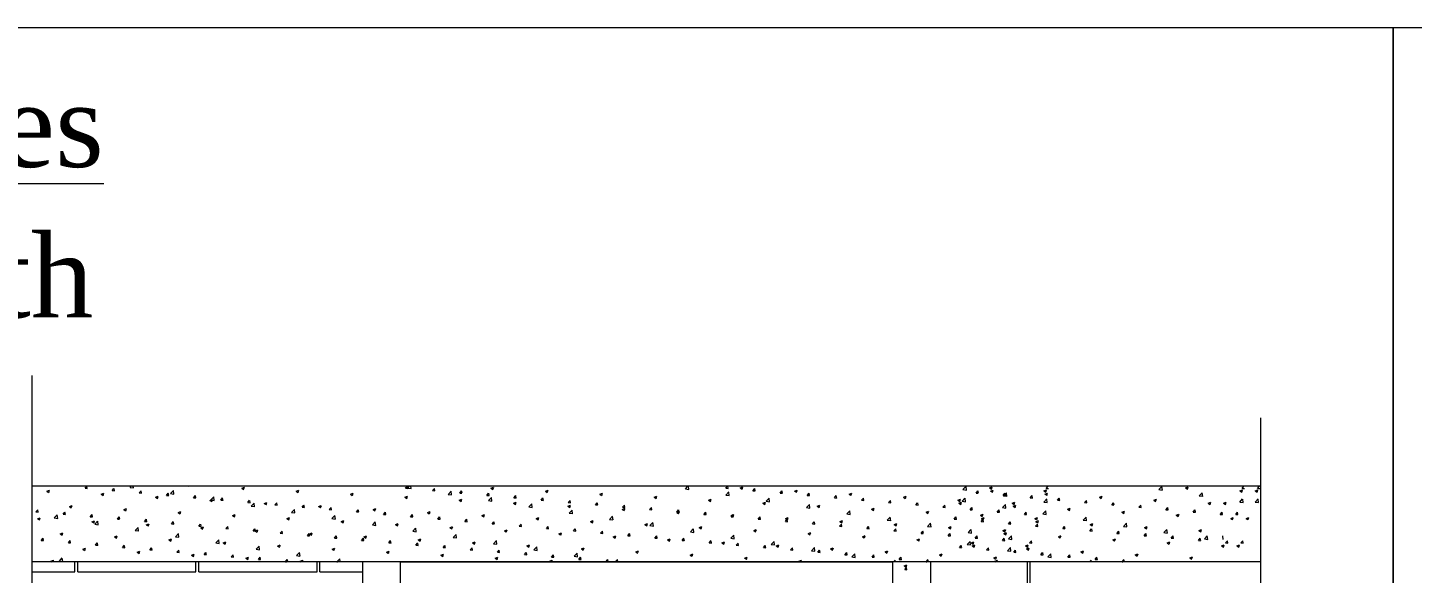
# Model space of a CAD drawing. Header units: metres. Extents: x -5144 to -5005, y 5368 to 5469.
# Drawn here: x -5128.64 to -5123.38, y 5381.83 to 5383.91 of the extents above; entities that cross this region are included whole.
import ezdxf

# ---------------------------------------------------------------- set-up
doc = ezdxf.new("R2010")
doc.units = ezdxf.units.M
doc.header["$MEASUREMENT"] = 0
doc.styles.add('stylus', font='times.ttf')

# ---------------------------------------------------------------- blocks, each defined once
blk = doc.blocks.new('A$C056461E0')
at = {"lineweight": 5}
for p, q in [((13.0496, 6.8369), (13.0496, 12.8522)), ((18.2384, 6.4447), (18.2384, 12.6738)), ((18.2384, 12.3848), (13.0496, 12.3848)), ((13.1113, 12.3635), (13.1225, 12.3678)), ((13.1113, 12.3635), (13.1192, 12.3581)), ((13.1194, 12.358), (13.1227, 12.3676)), ((13.2727, 12.3762), (13.2798, 12.3848)), ((13.2727, 12.3762), (13.2822, 12.3754)), ((13.2824, 12.3752), (13.2806, 12.3848)), ((13.3409, 12.3507), (13.3521, 12.355)), ((13.3409, 12.3507), (13.3488, 12.3453)), ((13.349, 12.3452), (13.3523, 12.3548)), ((13.3873, 12.3662), (13.395, 12.3754)), ((13.3873, 12.3662), (13.3968, 12.3654)), ((13.397, 12.3652), (13.3952, 12.3752)), ((13.4629, 12.3799), (13.4676, 12.3848)), ((13.4629, 12.3799), (13.4771, 12.3777)), ((13.4773, 12.3775), (13.4765, 12.3848)), ((13.5018, 12.3562), (13.5095, 12.3653)), ((13.5018, 12.3562), (13.5114, 12.3553)), ((13.5116, 12.3552), (13.5097, 12.3652)), ((13.5705, 12.3379), (13.5817, 12.3422)), ((13.5705, 12.3379), (13.5785, 12.3325)), ((13.5787, 12.3324), (13.5819, 12.342)), ((13.6164, 12.3461), (13.6241, 12.3553)), ((13.6164, 12.3461), (13.626, 12.3453)), ((13.6262, 12.3451), (13.6243, 12.3552)), ((13.6334, 12.3535), (13.6459, 12.3664)), ((13.6334, 12.3535), (13.6476, 12.3513)), ((13.6478, 12.3511), (13.6461, 12.3663)), ((13.7116, 12.3848), (13.7127, 12.3841)), ((13.7129, 12.3839), (13.7132, 12.3848)), ((13.731, 12.3361), (13.7387, 12.3453)), ((13.7408, 12.3351), (13.7389, 12.3451)), ((13.8039, 12.327), (13.8164, 12.34)), ((13.8184, 12.3246), (13.8166, 12.3398)), ((13.9344, 12.3766), (13.9455, 12.3809)), ((13.9344, 12.3766), (13.9423, 12.3713)), ((13.9425, 12.3711), (13.9457, 12.3808)), ((14.164, 12.3638), (14.1751, 12.3681)), ((14.164, 12.3638), (14.1719, 12.3585)), ((14.1721, 12.3583), (14.1753, 12.368)), ((14.3936, 12.3511), (14.4048, 12.3553)), ((14.3936, 12.3511), (14.4015, 12.3457)), ((14.4017, 12.3455), (14.405, 12.3552)), ((14.6232, 12.3383), (14.6344, 12.3426)), ((14.6232, 12.3383), (14.6311, 12.3329)), ((14.6256, 12.3761), (14.6329, 12.3848)), ((14.6256, 12.3761), (14.6352, 12.3753)), ((14.6313, 12.3327), (14.6346, 12.3424)), ((14.6354, 12.3751), (14.6336, 12.3848)), ((14.6353, 12.3769), (14.6429, 12.3848)), ((14.6353, 12.3769), (14.6495, 12.3747)), ((14.6497, 12.3745), (14.6485, 12.3848)), ((14.7402, 12.3661), (14.7479, 12.3752)), ((14.7402, 12.3661), (14.7498, 12.3652)), ((14.75, 12.3651), (14.7481, 12.3751)), ((14.7648, 12.3848), (14.7654, 12.3844)), ((14.7656, 12.3843), (14.7657, 12.3848)), ((14.8058, 12.3504), (14.8183, 12.3634)), ((14.8058, 12.3504), (14.82, 12.3482)), ((14.8202, 12.3481), (14.8185, 12.3632)), ((14.8548, 12.356), (14.8625, 12.3652)), ((14.8548, 12.356), (14.8644, 12.3552)), ((14.8646, 12.355), (14.8627, 12.365)), ((14.9694, 12.346), (14.9771, 12.3552)), ((14.9694, 12.346), (14.979, 12.3452)), ((14.9763, 12.324), (14.9888, 12.337)), ((14.9792, 12.345), (14.9773, 12.355)), ((14.987, 12.377), (14.9982, 12.3813)), ((14.987, 12.377), (14.995, 12.3716)), ((14.9908, 12.3216), (14.989, 12.3368)), ((14.9952, 12.3715), (14.9984, 12.3811)), ((15.084, 12.336), (15.0917, 12.3452)), ((15.0938, 12.335), (15.0919, 12.345)), ((15.2166, 12.3642), (15.2278, 12.3685)), ((15.2166, 12.3642), (15.2246, 12.3588)), ((15.2248, 12.3587), (15.228, 12.3683)), ((15.4462, 12.3514), (15.4574, 12.3557)), ((15.4462, 12.3514), (15.4542, 12.346)), ((15.4544, 12.3459), (15.4576, 12.3555)), ((15.6759, 12.3386), (15.687, 12.3429)), ((15.6759, 12.3386), (15.6838, 12.3332)), ((15.684, 12.3331), (15.6872, 12.3427)), ((15.8077, 12.3738), (15.8182, 12.3848)), ((15.8077, 12.3738), (15.8219, 12.3716)), ((15.818, 12.3848), (15.818, 12.3848)), ((15.8182, 12.3846), (15.8183, 12.3848)), ((15.8221, 12.3715), (15.8206, 12.3848)), ((15.9782, 12.3474), (15.9907, 12.3604)), ((15.9782, 12.3474), (15.9924, 12.3452)), ((15.9786, 12.376), (15.986, 12.3848)), ((15.9786, 12.376), (15.9882, 12.3751)), ((15.9884, 12.3749), (15.9866, 12.3848)), ((15.9926, 12.345), (15.9909, 12.3602)), ((16.0397, 12.3773), (16.0509, 12.3816)), ((16.0397, 12.3773), (16.0476, 12.372)), ((16.0478, 12.3718), (16.0511, 12.3815)), ((16.0932, 12.3659), (16.1009, 12.3751)), ((16.0932, 12.3659), (16.1028, 12.3651)), ((16.103, 12.3649), (16.1011, 12.3749)), ((16.2078, 12.3559), (16.2155, 12.3651)), ((16.2078, 12.3559), (16.2174, 12.3551)), ((16.2176, 12.3549), (16.2157, 12.3649)), ((16.2693, 12.3645), (16.2805, 12.3688)), ((16.2693, 12.3645), (16.2773, 12.3592)), ((16.2775, 12.359), (16.2807, 12.3687)), ((16.3224, 12.3459), (16.3301, 12.3551)), ((16.3224, 12.3459), (16.332, 12.345)), ((16.3322, 12.3449), (16.3303, 12.3549)), ((16.437, 12.3358), (16.4447, 12.345)), ((16.4467, 12.3348), (16.4449, 12.3449)), ((16.4989, 12.3518), (16.5101, 12.356)), ((16.4989, 12.3518), (16.5069, 12.3464)), ((16.5071, 12.3462), (16.5103, 12.3559)), ((16.7285, 12.339), (16.7397, 12.3432)), ((16.7285, 12.339), (16.7365, 12.3336)), ((16.7367, 12.3334), (16.7399, 12.3431)), ((16.9801, 12.3708), (16.9926, 12.3838)), ((16.9801, 12.3708), (16.9943, 12.3686)), ((16.9945, 12.3684), (16.9928, 12.3836)), ((17.0351, 12.3559), (17.0428, 12.3651)), ((17.0351, 12.3559), (17.0447, 12.3551)), ((17.0449, 12.3549), (17.043, 12.3649)), ((17.0924, 12.3777), (17.1036, 12.382)), ((17.0924, 12.3777), (17.1003, 12.3723)), ((17.0966, 12.3645), (17.1078, 12.3688)), ((17.0966, 12.3645), (17.1046, 12.3592)), ((17.1005, 12.3722), (17.1038, 12.3818)), ((17.1048, 12.359), (17.108, 12.3687)), ((17.1497, 12.3459), (17.1574, 12.3551)), ((17.1497, 12.3459), (17.1593, 12.345)), ((17.1506, 12.3444), (17.1631, 12.3573)), ((17.1506, 12.3444), (17.1648, 12.3422)), ((17.1595, 12.3449), (17.1576, 12.3549)), ((17.165, 12.342), (17.1633, 12.3572)), ((17.2643, 12.3358), (17.272, 12.345)), ((17.2741, 12.3348), (17.2722, 12.3449)), ((17.322, 12.3649), (17.3332, 12.3692)), ((17.322, 12.3649), (17.3299, 12.3595)), ((17.3263, 12.3518), (17.3374, 12.356)), ((17.3263, 12.3518), (17.3342, 12.3464)), ((17.3301, 12.3594), (17.3334, 12.369)), ((17.3316, 12.3758), (17.3391, 12.3848)), ((17.3316, 12.3758), (17.3411, 12.375)), ((17.3344, 12.3462), (17.3376, 12.3559)), ((17.5559, 12.339), (17.5671, 12.3432)), ((17.5559, 12.339), (17.5638, 12.3336)), ((17.564, 12.3334), (17.5673, 12.3431)), ((17.8075, 12.3708), (17.8199, 12.3838)), ((17.8075, 12.3708), (17.8217, 12.3686)), ((17.8219, 12.3684), (17.8201, 12.3836)), ((17.9197, 12.3777), (17.9309, 12.382)), ((17.9197, 12.3777), (17.9277, 12.3723)), ((17.9279, 12.3722), (17.9311, 12.3818)), ((17.978, 12.3444), (17.9904, 12.3573)), ((17.978, 12.3444), (17.9922, 12.3422)), ((17.9924, 12.342), (17.9906, 12.3572)), ((18.1493, 12.3649), (18.1605, 12.3692)), ((18.1493, 12.3649), (18.1573, 12.3595)), ((18.1575, 12.3594), (18.1607, 12.369)), ((18.1589, 12.3758), (18.1665, 12.3848)), ((18.1589, 12.3758), (18.1685, 12.375)), ((18.2143, 12.3649), (18.2255, 12.3692)), ((18.2143, 12.3649), (18.2223, 12.3595)), ((18.2225, 12.3594), (18.2257, 12.369)), ((18.2239, 12.3758), (18.2315, 12.3848)), ((18.2239, 12.3758), (18.2335, 12.375)), ((13.0656, 12.2761), (13.0733, 12.2853)), ((13.0754, 12.2751), (13.0735, 12.2851)), ((13.2067, 12.2992), (13.2178, 12.3035)), ((13.2067, 12.2992), (13.2146, 12.2938)), ((13.2148, 12.2936), (13.218, 12.3033)), ((13.4363, 12.2864), (13.4474, 12.2907)), ((13.4363, 12.2864), (13.4442, 12.281)), ((13.4444, 12.2809), (13.4477, 12.2905)), ((13.731, 12.3361), (13.7406, 12.3353)), ((13.8001, 12.3251), (13.8113, 12.3294)), ((13.8001, 12.3251), (13.8081, 12.3198)), ((13.8039, 12.327), (13.8182, 12.3248)), ((13.8083, 12.3196), (13.8115, 12.3292)), ((13.8456, 12.3261), (13.8533, 12.3353)), ((13.8456, 12.3261), (13.8552, 12.3253)), ((13.8554, 12.3251), (13.8535, 12.3351)), ((13.9602, 12.3161), (13.9679, 12.3252)), ((13.9602, 12.3161), (13.9698, 12.3152)), ((13.97, 12.3151), (13.9681, 12.3251)), ((13.9745, 12.3006), (13.9869, 12.3135)), ((13.9745, 12.3006), (13.9887, 12.2984)), ((13.9889, 12.2982), (13.9871, 12.3134)), ((14.0297, 12.3123), (14.0409, 12.3166)), ((14.0297, 12.3123), (14.0377, 12.307)), ((14.0379, 12.3068), (14.0411, 12.3164)), ((14.0748, 12.306), (14.0825, 12.3152)), ((14.0748, 12.306), (14.0844, 12.3052)), ((14.0846, 12.305), (14.0827, 12.315)), ((14.145, 12.2741), (14.1574, 12.2871)), ((14.1594, 12.2718), (14.1576, 12.2869)), ((14.1894, 12.296), (14.1971, 12.3052)), ((14.1894, 12.296), (14.199, 12.2952)), ((14.1992, 12.295), (14.1973, 12.305)), ((14.2593, 12.2995), (14.2705, 12.3038)), ((14.2593, 12.2995), (14.2673, 12.2942)), ((14.2675, 12.294), (14.2707, 12.3036)), ((14.304, 12.286), (14.3117, 12.2952)), ((14.304, 12.286), (14.3136, 12.2852)), ((14.3138, 12.285), (14.3119, 12.295)), ((14.4186, 12.276), (14.4263, 12.2851)), ((14.4284, 12.275), (14.4265, 12.285)), ((14.4889, 12.2867), (14.5001, 12.291)), ((14.4889, 12.2867), (14.4969, 12.2814)), ((14.4971, 12.2812), (14.5003, 12.2909)), ((14.7185, 12.2739), (14.7297, 12.2782)), ((14.7267, 12.2684), (14.7299, 12.2781)), ((14.8528, 12.3255), (14.864, 12.3298)), ((14.8528, 12.3255), (14.8607, 12.3201)), ((14.8609, 12.3199), (14.8642, 12.3296)), ((14.9763, 12.324), (14.9906, 12.3218)), ((15.0824, 12.3127), (15.0936, 12.317)), ((15.0824, 12.3127), (15.0903, 12.3073)), ((15.084, 12.336), (15.0936, 12.3351)), ((15.0905, 12.3071), (15.0938, 12.3168)), ((15.1469, 12.2975), (15.1593, 12.3105)), ((15.1469, 12.2975), (15.1611, 12.2953)), ((15.1613, 12.2952), (15.1595, 12.3103)), ((15.1986, 12.326), (15.2063, 12.3351)), ((15.1986, 12.326), (15.2082, 12.3251)), ((15.2084, 12.325), (15.2065, 12.335)), ((15.312, 12.2999), (15.3232, 12.3042)), ((15.312, 12.2999), (15.3199, 12.2945)), ((15.3132, 12.3159), (15.3209, 12.3251)), ((15.3132, 12.3159), (15.3228, 12.3151)), ((15.3174, 12.2711), (15.3298, 12.2841)), ((15.3202, 12.2943), (15.3234, 12.304)), ((15.323, 12.3149), (15.3211, 12.3249)), ((15.3318, 12.2687), (15.33, 12.2839)), ((15.4278, 12.3059), (15.4355, 12.3151)), ((15.4278, 12.3059), (15.4374, 12.3051)), ((15.4376, 12.3049), (15.4357, 12.3149)), ((15.5416, 12.2871), (15.5528, 12.2914)), ((15.5416, 12.2871), (15.5496, 12.2817)), ((15.5424, 12.2959), (15.5501, 12.3051)), ((15.5424, 12.2959), (15.5519, 12.295)), ((15.5498, 12.2815), (15.553, 12.2912)), ((15.5522, 12.2949), (15.5503, 12.3049)), ((15.657, 12.2859), (15.6647, 12.295)), ((15.657, 12.2859), (15.6665, 12.285)), ((15.6667, 12.2848), (15.6649, 12.2949)), ((15.7712, 12.2743), (15.7824, 12.2786)), ((15.7716, 12.2758), (15.7793, 12.285)), ((15.7794, 12.2688), (15.7826, 12.2784)), ((15.7813, 12.2748), (15.7795, 12.2848)), ((15.9055, 12.3258), (15.9166, 12.3301)), ((15.9055, 12.3258), (15.9134, 12.3205)), ((15.9136, 12.3203), (15.9168, 12.3299)), ((16.1351, 12.313), (16.1463, 12.3173)), ((16.1351, 12.313), (16.143, 12.3077)), ((16.1432, 12.3075), (16.1465, 12.3171)), ((16.1487, 12.321), (16.1612, 12.3339)), ((16.1487, 12.321), (16.1629, 12.3187)), ((16.1632, 12.3186), (16.1614, 12.3337)), ((16.3193, 12.2945), (16.3317, 12.3075)), ((16.3193, 12.2945), (16.3335, 12.2923)), ((16.3337, 12.2921), (16.3319, 12.3073)), ((16.3647, 12.3002), (16.3759, 12.3045)), ((16.3647, 12.3002), (16.3726, 12.2949)), ((16.3728, 12.2947), (16.3761, 12.3043)), ((16.437, 12.3358), (16.4465, 12.335)), ((16.4898, 12.2681), (16.5022, 12.281)), ((16.5042, 12.2657), (16.5024, 12.2809)), ((16.5516, 12.3258), (16.5593, 12.335)), ((16.5516, 12.3258), (16.5611, 12.325)), ((16.5613, 12.3248), (16.5595, 12.3348)), ((16.5943, 12.2874), (16.6055, 12.2917)), ((16.5943, 12.2874), (16.6022, 12.2821)), ((16.6024, 12.2819), (16.6057, 12.2915)), ((16.6662, 12.3158), (16.6739, 12.325)), ((16.6662, 12.3158), (16.6757, 12.315)), ((16.6759, 12.3148), (16.6741, 12.3248)), ((16.7808, 12.3058), (16.7885, 12.315)), ((16.7808, 12.3058), (16.7903, 12.3049)), ((16.7905, 12.3048), (16.7887, 12.3148)), ((16.8239, 12.2746), (16.8351, 12.2789)), ((16.832, 12.2691), (16.8353, 12.2788)), ((16.8954, 12.2957), (16.9031, 12.3049)), ((16.8954, 12.2957), (16.9049, 12.2949)), ((16.9051, 12.2947), (16.9033, 12.3048)), ((16.9581, 12.3262), (16.9693, 12.3305)), ((16.9581, 12.3262), (16.9661, 12.3208)), ((16.9624, 12.313), (16.9736, 12.3173)), ((16.9624, 12.313), (16.9704, 12.3077)), ((16.9663, 12.3206), (16.9695, 12.3303)), ((16.9706, 12.3075), (16.9738, 12.3171)), ((16.9761, 12.321), (16.9885, 12.3339)), ((16.9761, 12.321), (16.9903, 12.3187)), ((16.9905, 12.3186), (16.9887, 12.3337)), ((17.01, 12.2857), (17.0177, 12.2949)), ((17.01, 12.2857), (17.0195, 12.2849)), ((17.0197, 12.2847), (17.0179, 12.2947)), ((17.1246, 12.2757), (17.1323, 12.2849)), ((17.1343, 12.2747), (17.1325, 12.2847)), ((17.1466, 12.2945), (17.159, 12.3075)), ((17.1466, 12.2945), (17.1608, 12.2923)), ((17.161, 12.2921), (17.1592, 12.3073)), ((17.1877, 12.3134), (17.1989, 12.3177)), ((17.1877, 12.3134), (17.1957, 12.308)), ((17.192, 12.3002), (17.2032, 12.3045)), ((17.192, 12.3002), (17.2, 12.2949)), ((17.1959, 12.3078), (17.1991, 12.3175)), ((17.2002, 12.2947), (17.2034, 12.3043)), ((17.2643, 12.3358), (17.2739, 12.335)), ((17.3171, 12.2681), (17.3295, 12.281)), ((17.3211, 12.3179), (17.3336, 12.3309)), ((17.3211, 12.3179), (17.3353, 12.3157)), ((17.3315, 12.2657), (17.3298, 12.2809)), ((17.3356, 12.3155), (17.3338, 12.3307)), ((17.3789, 12.3258), (17.3866, 12.335)), ((17.3789, 12.3258), (17.3885, 12.325)), ((17.3887, 12.3248), (17.3868, 12.3348)), ((17.4216, 12.2874), (17.4328, 12.2917)), ((17.4216, 12.2874), (17.4296, 12.2821)), ((17.4298, 12.2819), (17.433, 12.2915)), ((17.4935, 12.3158), (17.5012, 12.325)), ((17.4935, 12.3158), (17.5031, 12.315)), ((17.5033, 12.3148), (17.5014, 12.3248)), ((17.6081, 12.3058), (17.6158, 12.315)), ((17.6081, 12.3058), (17.6177, 12.3049)), ((17.6179, 12.3048), (17.616, 12.3148)), ((17.6512, 12.2746), (17.6624, 12.2789)), ((17.6594, 12.2691), (17.6626, 12.2788)), ((17.7227, 12.2957), (17.7304, 12.3049)), ((17.7227, 12.2957), (17.7323, 12.2949)), ((17.7325, 12.2947), (17.7306, 12.3048)), ((17.7855, 12.3262), (17.7967, 12.3305)), ((17.7855, 12.3262), (17.7934, 12.3208)), ((17.7936, 12.3206), (17.7969, 12.3303)), ((17.8373, 12.2857), (17.845, 12.2949)), ((17.8373, 12.2857), (17.8469, 12.2849)), ((17.8471, 12.2847), (17.8452, 12.2947)), ((17.9519, 12.2757), (17.9596, 12.2849)), ((17.9617, 12.2747), (17.9598, 12.2847)), ((18.0151, 12.3134), (18.0263, 12.3177)), ((18.0151, 12.3134), (18.023, 12.308)), ((18.0232, 12.3078), (18.0265, 12.3175)), ((18.0801, 12.3134), (18.0913, 12.3177)), ((18.0801, 12.3134), (18.088, 12.308)), ((18.0882, 12.3078), (18.0915, 12.3175)), ((18.1485, 12.3179), (18.1609, 12.3309)), ((18.1485, 12.3179), (18.1627, 12.3157)), ((18.1629, 12.3155), (18.1611, 12.3307)), ((18.2135, 12.3179), (18.2259, 12.3309)), ((18.2135, 12.3179), (18.2277, 12.3157)), ((18.2279, 12.3155), (18.2261, 12.3307)), ((13.0656, 12.2761), (13.0752, 12.2753)), ((13.0724, 12.2476), (13.0836, 12.2519)), ((13.0724, 12.2476), (13.0804, 12.2423)), ((13.0806, 12.2421), (13.0838, 12.2518)), ((13.1431, 12.2507), (13.1555, 12.2637)), ((13.1431, 12.2507), (13.1573, 12.2485)), ((13.1575, 12.2483), (13.1557, 12.2635)), ((13.1802, 12.2661), (13.1879, 12.2752)), ((13.1802, 12.2661), (13.1898, 12.2652)), ((13.19, 12.2651), (13.1881, 12.2751)), ((13.2948, 12.256), (13.3025, 12.2652)), ((13.2948, 12.256), (13.3044, 12.2552)), ((13.302, 12.2348), (13.3132, 12.2391)), ((13.302, 12.2348), (13.31, 12.2295)), ((13.3046, 12.255), (13.3027, 12.2651)), ((13.3102, 12.2293), (13.3134, 12.239)), ((13.3136, 12.2243), (13.326, 12.2372)), ((13.3136, 12.2243), (13.3278, 12.2221)), ((13.328, 12.2219), (13.3262, 12.2371)), ((13.4094, 12.246), (13.4171, 12.2552)), ((13.4094, 12.246), (13.419, 12.2452)), ((13.4192, 12.245), (13.4173, 12.255)), ((13.524, 12.236), (13.5317, 12.2452)), ((13.524, 12.236), (13.5336, 12.2352)), ((13.5316, 12.2221), (13.5428, 12.2263)), ((13.5316, 12.2221), (13.5396, 12.2167)), ((13.5338, 12.235), (13.5319, 12.245)), ((13.5398, 12.2165), (13.543, 12.2262)), ((13.6386, 12.226), (13.6463, 12.2351)), ((13.6386, 12.226), (13.6482, 12.2251)), ((13.6484, 12.225), (13.6465, 12.235)), ((13.6659, 12.2736), (13.6771, 12.2779)), ((13.6659, 12.2736), (13.6738, 12.2682)), ((13.674, 12.2681), (13.6773, 12.2777)), ((13.7532, 12.2159), (13.7609, 12.2251)), ((13.763, 12.2149), (13.7611, 12.2249)), ((13.8955, 12.2608), (13.9067, 12.2651)), ((13.8955, 12.2608), (13.9034, 12.2554)), ((13.9036, 12.2553), (13.9069, 12.2649)), ((14.1251, 12.248), (14.1363, 12.2523)), ((14.1251, 12.248), (14.133, 12.2426)), ((14.1332, 12.2425), (14.1365, 12.2521)), ((14.145, 12.2741), (14.1592, 12.2719)), ((14.3155, 12.2477), (14.3279, 12.2607)), ((14.3155, 12.2477), (14.3297, 12.2455)), ((14.3299, 12.2453), (14.3281, 12.2605)), ((14.3547, 12.2352), (14.3659, 12.2395)), ((14.3547, 12.2352), (14.3626, 12.2298)), ((14.3628, 12.2297), (14.3661, 12.2393)), ((14.4186, 12.276), (14.4282, 12.2751)), ((14.486, 12.2212), (14.4984, 12.2342)), ((14.486, 12.2212), (14.5002, 12.219)), ((14.5004, 12.2189), (14.4986, 12.234)), ((14.5332, 12.2659), (14.5409, 12.2751)), ((14.5332, 12.2659), (14.5428, 12.2651)), ((14.543, 12.2649), (14.5411, 12.2749)), ((14.5843, 12.2224), (14.5955, 12.2267)), ((14.5843, 12.2224), (14.5923, 12.217)), ((14.5925, 12.2169), (14.5957, 12.2265)), ((14.6478, 12.2559), (14.6555, 12.2651)), ((14.6478, 12.2559), (14.6574, 12.2551)), ((14.6576, 12.2549), (14.6557, 12.2649)), ((14.7185, 12.2739), (14.7265, 12.2686)), ((14.7624, 12.2459), (14.7701, 12.2551)), ((14.7624, 12.2459), (14.7719, 12.245)), ((14.7721, 12.2449), (14.7703, 12.2549)), ((14.877, 12.2359), (14.8847, 12.245)), ((14.877, 12.2359), (14.8865, 12.235)), ((14.8867, 12.2349), (14.8849, 12.2449)), ((14.9482, 12.2611), (14.9593, 12.2654)), ((14.9482, 12.2611), (14.9561, 12.2558)), ((14.9563, 12.2556), (14.9595, 12.2653)), ((14.9916, 12.2258), (14.9993, 12.235)), ((14.9916, 12.2258), (15.0011, 12.225)), ((15.0013, 12.2248), (14.9995, 12.2348)), ((15.1062, 12.2158), (15.1139, 12.225)), ((15.1159, 12.2148), (15.1141, 12.2248)), ((15.1778, 12.2483), (15.1889, 12.2526)), ((15.1778, 12.2483), (15.1857, 12.243)), ((15.1859, 12.2428), (15.1891, 12.2525)), ((15.3174, 12.2711), (15.3316, 12.2689)), ((15.4074, 12.2355), (15.4186, 12.2398)), ((15.4074, 12.2355), (15.4153, 12.2302)), ((15.4155, 12.23), (15.4188, 12.2397)), ((15.4879, 12.2447), (15.5003, 12.2576)), ((15.4879, 12.2447), (15.5021, 12.2424)), ((15.5023, 12.2423), (15.5005, 12.2574)), ((15.637, 12.2228), (15.6482, 12.227)), ((15.637, 12.2228), (15.6449, 12.2174)), ((15.6451, 12.2172), (15.6484, 12.2269)), ((15.6584, 12.2182), (15.6708, 12.2312)), ((15.6728, 12.2158), (15.671, 12.231)), ((15.7712, 12.2743), (15.7792, 12.2689)), ((15.7716, 12.2758), (15.7811, 12.275)), ((15.8862, 12.2658), (15.8939, 12.275)), ((15.8862, 12.2658), (15.8957, 12.265)), ((15.8959, 12.2648), (15.8941, 12.2748)), ((16.0008, 12.2615), (16.012, 12.2658)), ((16.0008, 12.2558), (16.0085, 12.265)), ((16.0008, 12.2615), (16.0088, 12.2561)), ((16.0008, 12.2558), (16.0103, 12.2549)), ((16.0105, 12.2548), (16.0087, 12.2648)), ((16.009, 12.256), (16.0122, 12.2656)), ((16.1154, 12.2458), (16.1231, 12.2549)), ((16.1154, 12.2458), (16.1249, 12.2449)), ((16.1251, 12.2447), (16.1233, 12.2548)), ((16.23, 12.2357), (16.2377, 12.2449)), ((16.23, 12.2357), (16.2395, 12.2349)), ((16.2304, 12.2487), (16.2416, 12.253)), ((16.2304, 12.2487), (16.2384, 12.2433)), ((16.2397, 12.2347), (16.2379, 12.2447)), ((16.2386, 12.2432), (16.2418, 12.2528)), ((16.3446, 12.2257), (16.3523, 12.2349)), ((16.3446, 12.2257), (16.3541, 12.2249)), ((16.3543, 12.2247), (16.3525, 12.2347)), ((16.4592, 12.2157), (16.4669, 12.2249)), ((16.46, 12.2359), (16.4712, 12.2402)), ((16.46, 12.2359), (16.468, 12.2305)), ((16.4689, 12.2147), (16.4671, 12.2247)), ((16.4682, 12.2304), (16.4714, 12.24)), ((16.4898, 12.2681), (16.504, 12.2659)), ((16.6603, 12.2416), (16.6727, 12.2546)), ((16.6603, 12.2416), (16.6745, 12.2394)), ((16.6747, 12.2392), (16.6729, 12.2544)), ((16.6897, 12.2231), (16.7008, 12.2274)), ((16.6897, 12.2231), (16.6976, 12.2177)), ((16.6978, 12.2176), (16.701, 12.2272)), ((16.8239, 12.2746), (16.8318, 12.2693)), ((16.8308, 12.2152), (16.8432, 12.2281)), ((16.8452, 12.2128), (16.8434, 12.228)), ((16.9427, 12.2458), (16.9504, 12.2549)), ((16.9427, 12.2458), (16.9523, 12.2449)), ((16.9525, 12.2447), (16.9506, 12.2548)), ((17.0535, 12.2618), (17.0647, 12.2661)), ((17.0535, 12.2618), (17.0614, 12.2565)), ((17.0573, 12.2357), (17.065, 12.2449)), ((17.0573, 12.2357), (17.0669, 12.2349)), ((17.0578, 12.2487), (17.069, 12.253)), ((17.0578, 12.2487), (17.0657, 12.2433)), ((17.0616, 12.2563), (17.0649, 12.266)), ((17.0671, 12.2347), (17.0652, 12.2447)), ((17.0659, 12.2432), (17.0692, 12.2528)), ((17.1246, 12.2757), (17.1341, 12.2749)), ((17.1719, 12.2257), (17.1796, 12.2349)), ((17.1719, 12.2257), (17.1815, 12.2249)), ((17.1817, 12.2247), (17.1798, 12.2347)), ((17.2392, 12.2657), (17.2469, 12.2748)), ((17.2392, 12.2657), (17.2487, 12.2648)), ((17.2489, 12.2647), (17.2471, 12.2747)), ((17.2831, 12.249), (17.2943, 12.2533)), ((17.2831, 12.249), (17.2911, 12.2437)), ((17.2865, 12.2157), (17.2942, 12.2249)), ((17.2874, 12.2359), (17.2986, 12.2402)), ((17.2874, 12.2359), (17.2953, 12.2305)), ((17.2913, 12.2435), (17.2945, 12.2532)), ((17.2963, 12.2147), (17.2944, 12.2247)), ((17.2955, 12.2304), (17.2988, 12.24)), ((17.3171, 12.2681), (17.3313, 12.2659)), ((17.4876, 12.2416), (17.5001, 12.2546)), ((17.4876, 12.2416), (17.5018, 12.2394)), ((17.502, 12.2392), (17.5003, 12.2544)), ((17.517, 12.2231), (17.5282, 12.2274)), ((17.517, 12.2231), (17.5249, 12.2177)), ((17.5251, 12.2176), (17.5284, 12.2272)), ((17.6512, 12.2746), (17.6592, 12.2693)), ((17.6581, 12.2152), (17.6706, 12.2281)), ((17.6725, 12.2128), (17.6708, 12.228)), ((17.8808, 12.2618), (17.892, 12.2661)), ((17.8808, 12.2618), (17.8888, 12.2565)), ((17.889, 12.2563), (17.8922, 12.266)), ((17.9519, 12.2757), (17.9615, 12.2749)), ((18.0665, 12.2657), (18.0742, 12.2748)), ((18.0665, 12.2657), (18.0761, 12.2648)), ((18.0763, 12.2647), (18.0744, 12.2747)), ((18.1104, 12.249), (18.1216, 12.2533)), ((18.1104, 12.249), (18.1184, 12.2437)), ((18.1186, 12.2435), (18.1218, 12.2532)), ((18.1315, 12.2657), (18.1392, 12.2748)), ((18.1315, 12.2657), (18.1411, 12.2648)), ((18.1413, 12.2647), (18.1394, 12.2747)), ((18.1754, 12.249), (18.1866, 12.2533)), ((18.1754, 12.249), (18.1834, 12.2437)), ((18.1836, 12.2435), (18.1868, 12.2532)), ((13.0878, 12.1559), (13.0955, 12.1651)), ((13.0976, 12.1549), (13.0957, 12.1649)), ((13.1678, 12.1833), (13.179, 12.1876)), ((13.1678, 12.1833), (13.1757, 12.178)), ((13.1759, 12.1778), (13.1792, 12.1874)), ((13.3974, 12.1705), (13.4086, 12.1748)), ((13.3974, 12.1705), (13.4053, 12.1652)), ((13.4055, 12.165), (13.4088, 12.1746)), ((13.4841, 12.1978), (13.4965, 12.2108)), ((13.4841, 12.1978), (13.4983, 12.1956)), ((13.4985, 12.1955), (13.4967, 12.2106)), ((13.627, 12.1577), (13.6382, 12.162)), ((13.6351, 12.1522), (13.6384, 12.1619)), ((13.6546, 12.1714), (13.6671, 12.1844)), ((13.6546, 12.1714), (13.6688, 12.1692)), ((13.669, 12.169), (13.6673, 12.1842)), ((13.7532, 12.2159), (13.7628, 12.2151)), ((13.7612, 12.2093), (13.7724, 12.2136)), ((13.7612, 12.2093), (13.7692, 12.2039)), ((13.7694, 12.2037), (13.7726, 12.2134)), ((13.8678, 12.2059), (13.8755, 12.2151)), ((13.8678, 12.2059), (13.8774, 12.2051)), ((13.8776, 12.2049), (13.8757, 12.2149)), ((13.9824, 12.1959), (13.9901, 12.2051)), ((13.9824, 12.1959), (13.9919, 12.1951)), ((13.9921, 12.1949), (13.9903, 12.2049)), ((13.9908, 12.1965), (14.002, 12.2008)), ((13.9908, 12.1965), (13.9988, 12.1911)), ((13.999, 12.1909), (14.0022, 12.2006)), ((14.097, 12.1859), (14.1047, 12.195)), ((14.097, 12.1859), (14.1065, 12.185)), ((14.1067, 12.1849), (14.1049, 12.1949)), ((14.2116, 12.1758), (14.2193, 12.185)), ((14.2116, 12.1758), (14.2211, 12.175)), ((14.2213, 12.1748), (14.2195, 12.1848)), ((14.2205, 12.1837), (14.2316, 12.188)), ((14.2205, 12.1837), (14.2284, 12.1783)), ((14.2286, 12.1781), (14.2318, 12.1878)), ((14.3262, 12.1658), (14.3339, 12.175)), ((14.3262, 12.1658), (14.3357, 12.165)), ((14.3359, 12.1648), (14.3341, 12.1748)), ((14.4408, 12.1558), (14.4485, 12.165)), ((14.4505, 12.1548), (14.4487, 12.1648)), ((14.4501, 12.1709), (14.4612, 12.1752)), ((14.4501, 12.1709), (14.458, 12.1655)), ((14.4582, 12.1653), (14.4615, 12.175)), ((14.6565, 12.1948), (14.6689, 12.2078)), ((14.6565, 12.1948), (14.6707, 12.1926)), ((14.6709, 12.1924), (14.6691, 12.2076)), ((14.6797, 12.1581), (14.6909, 12.1624)), ((14.6878, 12.1525), (14.6911, 12.1622)), ((14.8139, 12.2096), (14.8251, 12.2139)), ((14.8139, 12.2096), (14.8219, 12.2042)), ((14.8221, 12.2041), (14.8253, 12.2137)), ((14.827, 12.1684), (14.8395, 12.1813)), ((14.827, 12.1684), (14.8412, 12.1661)), ((14.8414, 12.166), (14.8397, 12.1811)), ((15.0435, 12.1968), (15.0547, 12.2011)), ((15.0435, 12.1968), (15.0515, 12.1915)), ((15.0517, 12.1913), (15.0549, 12.2009)), ((15.1062, 12.2158), (15.1157, 12.215)), ((15.2208, 12.2058), (15.2285, 12.215)), ((15.2208, 12.2058), (15.2303, 12.2049)), ((15.2305, 12.2048), (15.2287, 12.2148)), ((15.2731, 12.184), (15.2843, 12.1883)), ((15.2731, 12.184), (15.2811, 12.1787)), ((15.2813, 12.1785), (15.2845, 12.1881)), ((15.3354, 12.1958), (15.3431, 12.2049)), ((15.3354, 12.1958), (15.3449, 12.1949)), ((15.3451, 12.1947), (15.3433, 12.2048)), ((15.45, 12.1857), (15.4577, 12.1949)), ((15.45, 12.1857), (15.4595, 12.1849)), ((15.4597, 12.1847), (15.4579, 12.1947)), ((15.5027, 12.1712), (15.5139, 12.1755)), ((15.5027, 12.1712), (15.5107, 12.1659)), ((15.5109, 12.1657), (15.5141, 12.1753)), ((15.5646, 12.1757), (15.5723, 12.1849)), ((15.5646, 12.1757), (15.5741, 12.1749)), ((15.5743, 12.1747), (15.5725, 12.1847)), ((15.6584, 12.2182), (15.6726, 12.216)), ((15.6792, 12.1657), (15.6869, 12.1749)), ((15.6792, 12.1657), (15.6887, 12.1648)), ((15.6889, 12.1647), (15.6871, 12.1747)), ((15.7323, 12.1584), (15.7435, 12.1627)), ((15.7405, 12.1529), (15.7437, 12.1625)), ((15.7938, 12.1557), (15.8015, 12.1648)), ((15.8035, 12.1546), (15.8017, 12.1647)), ((15.8289, 12.1918), (15.8413, 12.2047)), ((15.8289, 12.1918), (15.8431, 12.1896)), ((15.8433, 12.1894), (15.8415, 12.2046)), ((15.8666, 12.21), (15.8778, 12.2142)), ((15.8666, 12.21), (15.8745, 12.2046)), ((15.8747, 12.2044), (15.878, 12.2141)), ((15.9994, 12.1653), (16.0119, 12.1783)), ((15.9994, 12.1653), (16.0136, 12.1631)), ((16.0138, 12.1629), (16.0121, 12.1781)), ((16.0962, 12.1972), (16.1074, 12.2015)), ((16.0962, 12.1972), (16.1041, 12.1918)), ((16.1043, 12.1916), (16.1076, 12.2013)), ((16.3258, 12.1844), (16.337, 12.1887)), ((16.3258, 12.1844), (16.3337, 12.179)), ((16.334, 12.1788), (16.3372, 12.1885)), ((16.4592, 12.2157), (16.4687, 12.2148)), ((16.5554, 12.1716), (16.5666, 12.1759)), ((16.5554, 12.1716), (16.5634, 12.1662)), ((16.5636, 12.166), (16.5668, 12.1757)), ((16.5738, 12.2056), (16.5815, 12.2148)), ((16.5738, 12.2056), (16.5833, 12.2048)), ((16.5835, 12.2046), (16.5817, 12.2147)), ((16.6884, 12.1956), (16.6961, 12.2048)), ((16.6884, 12.1956), (16.6979, 12.1948)), ((16.6981, 12.1946), (16.6963, 12.2046)), ((16.785, 12.1588), (16.7962, 12.1631)), ((16.7932, 12.1532), (16.7964, 12.1629)), ((16.803, 12.1856), (16.8107, 12.1948)), ((16.803, 12.1856), (16.8125, 12.1848)), ((16.8127, 12.1846), (16.8109, 12.1946)), ((16.8308, 12.2152), (16.845, 12.213)), ((16.9175, 12.1756), (16.9252, 12.1847)), ((16.9175, 12.1756), (16.9271, 12.1747)), ((16.9193, 12.2103), (16.9304, 12.2146)), ((16.9193, 12.2103), (16.9272, 12.2049)), ((16.9273, 12.1746), (16.9255, 12.1846)), ((16.9274, 12.2048), (16.9306, 12.2144)), ((17.0013, 12.1887), (17.0137, 12.2017)), ((17.0013, 12.1887), (17.0155, 12.1865)), ((17.0157, 12.1863), (17.0139, 12.2015)), ((17.0321, 12.1655), (17.0398, 12.1747)), ((17.0321, 12.1655), (17.0417, 12.1647)), ((17.0419, 12.1645), (17.04, 12.1746)), ((17.1467, 12.1555), (17.1544, 12.1647)), ((17.1489, 12.1975), (17.1601, 12.2018)), ((17.1489, 12.1975), (17.1568, 12.1921)), ((17.1531, 12.1844), (17.1643, 12.1887)), ((17.1531, 12.1844), (17.1611, 12.179)), ((17.1565, 12.1545), (17.1546, 12.1645)), ((17.157, 12.192), (17.1603, 12.2016)), ((17.1613, 12.1788), (17.1645, 12.1885)), ((17.1718, 12.1623), (17.1843, 12.1753)), ((17.1718, 12.1623), (17.186, 12.1601)), ((17.1862, 12.1599), (17.1845, 12.1751)), ((17.2865, 12.2157), (17.2961, 12.2148)), ((17.3828, 12.1716), (17.3939, 12.1759)), ((17.3828, 12.1716), (17.3907, 12.1662)), ((17.3909, 12.166), (17.3941, 12.1757)), ((17.4011, 12.2056), (17.4088, 12.2148)), ((17.4011, 12.2056), (17.4107, 12.2048)), ((17.4109, 12.2046), (17.409, 12.2147)), ((17.5157, 12.1956), (17.5234, 12.2048)), ((17.5157, 12.1956), (17.5252, 12.1948)), ((17.5254, 12.1946), (17.5236, 12.2046)), ((17.6124, 12.1588), (17.6235, 12.1631)), ((17.6205, 12.1532), (17.6237, 12.1629)), ((17.6303, 12.1856), (17.638, 12.1948)), ((17.6303, 12.1856), (17.6398, 12.1848)), ((17.64, 12.1846), (17.6382, 12.1946)), ((17.6581, 12.2152), (17.6723, 12.213)), ((17.7449, 12.1756), (17.7526, 12.1847)), ((17.7449, 12.1756), (17.7544, 12.1747)), ((17.7466, 12.2103), (17.7578, 12.2146)), ((17.7466, 12.2103), (17.7545, 12.2049)), ((17.7546, 12.1746), (17.7528, 12.1846)), ((17.7547, 12.2048), (17.758, 12.2144)), ((17.8286, 12.1887), (17.8411, 12.2017)), ((17.8286, 12.1887), (17.8428, 12.1865)), ((17.8431, 12.1863), (17.8413, 12.2015)), ((17.8595, 12.1655), (17.8672, 12.1747)), ((17.8595, 12.1655), (17.869, 12.1647)), ((17.8692, 12.1645), (17.8674, 12.1746)), ((17.9741, 12.1555), (17.9818, 12.1647)), ((17.9762, 12.1975), (17.9874, 12.2018)), ((17.9762, 12.1975), (17.9842, 12.1921)), ((17.9838, 12.1545), (17.982, 12.1645)), ((17.9844, 12.192), (17.9876, 12.2016)), ((17.9992, 12.1623), (18.0116, 12.1753)), ((17.9992, 12.1623), (18.0134, 12.1601)), ((18.0136, 12.1599), (18.0118, 12.1751)), ((18.0786, 12.1599), (18.0768, 12.1751)), ((13.0878, 12.1559), (13.0973, 12.1551)), ((13.2024, 12.1459), (13.2101, 12.1551)), ((13.2024, 12.1459), (13.2119, 12.1451)), ((13.2121, 12.1449), (13.2103, 12.1549)), ((13.2631, 12.119), (13.2743, 12.1233)), ((13.2631, 12.119), (13.2711, 12.1136)), ((13.2713, 12.1135), (13.2745, 12.1231)), ((13.317, 12.1359), (13.3247, 12.145)), ((13.317, 12.1359), (13.3265, 12.135)), ((13.3267, 12.1349), (13.3249, 12.1449)), ((13.4316, 12.1258), (13.4393, 12.135)), ((13.4316, 12.1258), (13.4411, 12.125)), ((13.4413, 12.1248), (13.4395, 12.1349)), ((13.4928, 12.1062), (13.5039, 12.1105)), ((13.4928, 12.1062), (13.5007, 12.1008)), ((13.5009, 12.1007), (13.5041, 12.1103)), ((13.5462, 12.1158), (13.5539, 12.125)), ((13.5462, 12.1158), (13.5557, 12.115)), ((13.5559, 12.1148), (13.5541, 12.1248)), ((13.627, 12.1577), (13.6349, 12.1524)), ((13.6608, 12.1058), (13.6685, 12.115)), ((13.6608, 12.1058), (13.6703, 12.105)), ((13.6705, 12.1048), (13.6687, 12.1148)), ((13.7754, 12.0958), (13.7831, 12.1049)), ((13.7851, 12.0948), (13.7833, 12.1048)), ((13.8251, 12.1449), (13.8376, 12.1579)), ((13.8251, 12.1449), (13.8393, 12.1427)), ((13.8395, 12.1426), (13.8378, 12.1577)), ((13.8566, 12.1449), (13.8678, 12.1492)), ((13.8566, 12.1449), (13.8646, 12.1396)), ((13.8648, 12.1394), (13.868, 12.1491)), ((13.9956, 12.1185), (14.0081, 12.1315)), ((13.9956, 12.1185), (14.0098, 12.1163)), ((14.01, 12.1161), (14.0083, 12.1313)), ((14.0862, 12.1321), (14.0974, 12.1364)), ((14.0862, 12.1321), (14.0942, 12.1268)), ((14.0944, 12.1266), (14.0976, 12.1363)), ((14.1661, 12.0921), (14.1786, 12.105)), ((14.1806, 12.0897), (14.1788, 12.1049)), ((14.3158, 12.1193), (14.327, 12.1236)), ((14.3158, 12.1193), (14.3238, 12.114)), ((14.324, 12.1138), (14.3272, 12.1235)), ((14.4408, 12.1558), (14.4503, 12.1549)), ((14.5454, 12.1065), (14.5566, 12.1108)), ((14.5454, 12.1065), (14.5534, 12.1012)), ((14.5536, 12.101), (14.5568, 12.1107)), ((14.5554, 12.1458), (14.5631, 12.1549)), ((14.5554, 12.1458), (14.5649, 12.1449)), ((14.5651, 12.1448), (14.5633, 12.1548)), ((14.67, 12.1357), (14.6777, 12.1449)), ((14.67, 12.1357), (14.6795, 12.1349)), ((14.6797, 12.1347), (14.6779, 12.1447)), ((14.6797, 12.1581), (14.6876, 12.1527)), ((14.7846, 12.1257), (14.7923, 12.1349)), ((14.7846, 12.1257), (14.7941, 12.1249)), ((14.7943, 12.1247), (14.7925, 12.1347)), ((14.8992, 12.1157), (14.9069, 12.1249)), ((14.8992, 12.1157), (14.9087, 12.1148)), ((14.9089, 12.1147), (14.9071, 12.1247)), ((14.9093, 12.1453), (14.9205, 12.1496)), ((14.9093, 12.1453), (14.9172, 12.1399)), ((14.9174, 12.1398), (14.9207, 12.1494)), ((14.9975, 12.1419), (15.01, 12.1549)), ((14.9975, 12.1419), (15.0117, 12.1397)), ((15.0119, 12.1395), (15.0102, 12.1547)), ((15.0138, 12.1057), (15.0215, 12.1148)), ((15.0138, 12.1057), (15.0233, 12.1048)), ((15.0235, 12.1047), (15.0217, 12.1147)), ((15.1284, 12.0956), (15.1361, 12.1048)), ((15.1381, 12.0946), (15.1363, 12.1046)), ((15.1389, 12.1325), (15.1501, 12.1368)), ((15.1389, 12.1325), (15.1468, 12.1271)), ((15.147, 12.127), (15.1503, 12.1366)), ((15.168, 12.1155), (15.1805, 12.1284)), ((15.168, 12.1155), (15.1822, 12.1133)), ((15.1824, 12.1131), (15.1807, 12.1283)), ((15.3685, 12.1197), (15.3797, 12.124)), ((15.3685, 12.1197), (15.3764, 12.1143)), ((15.3766, 12.1142), (15.3799, 12.1238)), ((15.5981, 12.1069), (15.6093, 12.1112)), ((15.5981, 12.1069), (15.6061, 12.1015)), ((15.6063, 12.1014), (15.6095, 12.111)), ((15.7323, 12.1584), (15.7403, 12.1531)), ((15.7938, 12.1557), (15.8033, 12.1548)), ((15.9084, 12.1456), (15.9161, 12.1548)), ((15.9084, 12.1456), (15.9179, 12.1448)), ((15.9181, 12.1446), (15.9163, 12.1546)), ((15.962, 12.1456), (15.9731, 12.1499)), ((15.962, 12.1456), (15.9699, 12.1403)), ((15.9701, 12.1401), (15.9733, 12.1498)), ((16.0229, 12.1356), (16.0307, 12.1448)), ((16.0229, 12.1356), (16.0325, 12.1348)), ((16.0327, 12.1346), (16.0309, 12.1446)), ((16.1375, 12.1256), (16.1452, 12.1348)), ((16.1375, 12.1256), (16.1471, 12.1247)), ((16.1473, 12.1246), (16.1454, 12.1346)), ((16.1699, 12.1389), (16.1824, 12.1518)), ((16.1699, 12.1389), (16.1841, 12.1367)), ((16.1843, 12.1365), (16.1826, 12.1517)), ((16.1916, 12.1328), (16.2027, 12.1371)), ((16.1916, 12.1328), (16.1995, 12.1275)), ((16.1997, 12.1273), (16.2029, 12.137)), ((16.2521, 12.1155), (16.2598, 12.1247)), ((16.2521, 12.1155), (16.2617, 12.1147)), ((16.2619, 12.1145), (16.26, 12.1246)), ((16.3404, 12.1124), (16.3529, 12.1254)), ((16.3404, 12.1124), (16.3546, 12.1102)), ((16.3548, 12.1101), (16.3531, 12.1252)), ((16.3667, 12.1055), (16.3744, 12.1147)), ((16.3667, 12.1055), (16.3763, 12.1047)), ((16.3765, 12.1045), (16.3746, 12.1145)), ((16.4212, 12.12), (16.4324, 12.1243)), ((16.4212, 12.12), (16.4291, 12.1147)), ((16.4293, 12.1145), (16.4326, 12.1242)), ((16.4813, 12.0955), (16.489, 12.1047)), ((16.4911, 12.0945), (16.4892, 12.1045)), ((16.6508, 12.1072), (16.662, 12.1115)), ((16.6508, 12.1072), (16.6587, 12.1019)), ((16.6589, 12.1017), (16.6622, 12.1114)), ((16.785, 12.1588), (16.793, 12.1534)), ((16.9649, 12.1256), (16.9726, 12.1348)), ((16.9649, 12.1256), (16.9744, 12.1247)), ((16.9746, 12.1246), (16.9728, 12.1346)), ((16.9973, 12.1389), (17.0097, 12.1518)), ((16.9973, 12.1389), (17.0115, 12.1367)), ((17.0117, 12.1365), (17.0099, 12.1517)), ((17.0146, 12.146), (17.0258, 12.1503)), ((17.0146, 12.146), (17.0226, 12.1406)), ((17.0189, 12.1328), (17.0301, 12.1371)), ((17.0189, 12.1328), (17.0268, 12.1275)), ((17.0228, 12.1404), (17.026, 12.1501)), ((17.0271, 12.1273), (17.0303, 12.137)), ((17.0795, 12.1155), (17.0872, 12.1247)), ((17.0795, 12.1155), (17.089, 12.1147)), ((17.0892, 12.1145), (17.0874, 12.1246)), ((17.1467, 12.1555), (17.1563, 12.1547)), ((17.1678, 12.1124), (17.1802, 12.1254)), ((17.1678, 12.1124), (17.182, 12.1102)), ((17.1822, 12.1101), (17.1804, 12.1252)), ((17.1941, 12.1055), (17.2018, 12.1147)), ((17.1941, 12.1055), (17.2036, 12.1047)), ((17.2038, 12.1045), (17.202, 12.1145)), ((17.2442, 12.1332), (17.2554, 12.1375)), ((17.2442, 12.1332), (17.2522, 12.1278)), ((17.2485, 12.12), (17.2597, 12.1243)), ((17.2485, 12.12), (17.2565, 12.1147)), ((17.2524, 12.1277), (17.2556, 12.1373)), ((17.2567, 12.1145), (17.2599, 12.1242)), ((17.2613, 12.1455), (17.269, 12.1547)), ((17.2613, 12.1455), (17.2709, 12.1447)), ((17.2711, 12.1445), (17.2692, 12.1545)), ((17.3087, 12.0955), (17.3164, 12.1047)), ((17.3184, 12.0945), (17.3166, 12.1045)), ((17.4781, 12.1072), (17.4893, 12.1115)), ((17.4781, 12.1072), (17.4861, 12.1019)), ((17.4863, 12.1017), (17.4895, 12.1114)), ((17.6124, 12.1588), (17.6203, 12.1534)), ((17.842, 12.146), (17.8532, 12.1503)), ((17.842, 12.146), (17.8499, 12.1406)), ((17.8501, 12.1404), (17.8534, 12.1501)), ((17.9741, 12.1555), (17.9836, 12.1547)), ((18.0716, 12.1332), (18.0828, 12.1375)), ((18.0716, 12.1332), (18.0795, 12.1278)), ((18.0797, 12.1277), (18.083, 12.1373)), ((18.0887, 12.1455), (18.0964, 12.1547)), ((18.0887, 12.1455), (18.0982, 12.1447)), ((18.0984, 12.1445), (18.0966, 12.1545)), ((18.1366, 12.1332), (18.1478, 12.1375)), ((18.1366, 12.1332), (18.1445, 12.1278)), ((18.1447, 12.1277), (18.148, 12.1373)), ((18.1537, 12.1455), (18.1614, 12.1547)), ((18.1537, 12.1455), (18.1632, 12.1447)), ((18.1634, 12.1445), (18.1616, 12.1545)), ((18.2384, 12.0652), (13.0496, 12.0652)), ((13.1289, 12.0675), (13.1401, 12.0718)), ((13.1289, 12.0675), (13.1322, 12.0652)), ((13.1382, 12.0652), (13.1403, 12.0716)), ((13.1643, 12.0686), (13.1767, 12.0816)), ((13.1643, 12.0686), (13.1785, 12.0664)), ((13.1787, 12.0663), (13.1769, 12.0814)), ((13.7224, 12.0934), (13.7336, 12.0977)), ((13.7224, 12.0934), (13.7303, 12.088)), ((13.7305, 12.0879), (13.7338, 12.0975)), ((13.7754, 12.0958), (13.7849, 12.0949)), ((13.89, 12.0857), (13.8977, 12.0949)), ((13.89, 12.0857), (13.8995, 12.0849)), ((13.8997, 12.0847), (13.8979, 12.0947)), ((13.952, 12.0806), (13.9632, 12.0849)), ((13.952, 12.0806), (13.9599, 12.0752)), ((13.9601, 12.0751), (13.9634, 12.0847)), ((14.0046, 12.0757), (14.0123, 12.0849)), ((14.0046, 12.0757), (14.0141, 12.0749)), ((14.0143, 12.0747), (14.0125, 12.0847)), ((14.1192, 12.0657), (14.1269, 12.0749)), ((14.1192, 12.0657), (14.1242, 12.0652)), ((14.1288, 12.0652), (14.1271, 12.0747)), ((14.1661, 12.0921), (14.1804, 12.0898)), ((14.1816, 12.0678), (14.1928, 12.0721)), ((14.1816, 12.0678), (14.1854, 12.0652)), ((14.1907, 12.0652), (14.193, 12.0719)), ((14.3367, 12.0656), (14.3491, 12.0786)), ((14.3367, 12.0656), (14.339, 12.0652)), ((14.3508, 12.0652), (14.3493, 12.0784)), ((14.4458, 7.5917), (14.4458, 12.0652)), ((14.6055, 7.5917), (14.6055, 12.0652)), ((14.6055, 12.0652), (16.6825, 12.0652)), ((14.775, 12.0938), (14.7862, 12.098)), ((14.775, 12.0938), (14.783, 12.0884)), ((14.7832, 12.0882), (14.7864, 12.0979)), ((15.0046, 12.081), (15.0158, 12.0852)), ((15.0046, 12.081), (15.0126, 12.0756)), ((15.0128, 12.0754), (15.016, 12.0851)), ((15.1284, 12.0956), (15.1379, 12.0948)), ((15.2343, 12.0682), (15.2454, 12.0725)), ((15.2343, 12.0682), (15.2386, 12.0652)), ((15.2429, 12.0856), (15.2507, 12.0948)), ((15.2429, 12.0856), (15.2525, 12.0848)), ((15.2433, 12.0652), (15.2456, 12.0723)), ((15.2527, 12.0846), (15.2509, 12.0946)), ((15.3385, 12.089), (15.351, 12.102)), ((15.3385, 12.089), (15.3528, 12.0868)), ((15.353, 12.0866), (15.3512, 12.1018)), ((15.3575, 12.0756), (15.3652, 12.0848)), ((15.3575, 12.0756), (15.3671, 12.0747)), ((15.3673, 12.0746), (15.3654, 12.0846)), ((15.4721, 12.0656), (15.4798, 12.0747)), ((15.4721, 12.0656), (15.4756, 12.0652)), ((15.4818, 12.0652), (15.48, 12.0746)), ((15.5116, 12.0652), (15.5215, 12.0755)), ((15.5229, 12.0652), (15.5217, 12.0754)), ((15.8277, 12.0941), (15.8389, 12.0984)), ((15.8277, 12.0941), (15.8357, 12.0887)), ((15.8359, 12.0886), (15.8391, 12.0982)), ((16.0573, 12.0813), (16.0685, 12.0856)), ((16.0573, 12.0813), (16.0653, 12.0759)), ((16.0655, 12.0758), (16.0687, 12.0854)), ((16.2869, 12.0685), (16.2981, 12.0728)), ((16.2869, 12.0685), (16.2918, 12.0652)), ((16.2958, 12.0652), (16.2983, 12.0726)), ((16.4813, 12.0955), (16.4909, 12.0947)), ((16.5109, 12.086), (16.5234, 12.099)), ((16.5109, 12.086), (16.5252, 12.0838)), ((16.5254, 12.0836), (16.5236, 12.0988)), ((16.5959, 12.0855), (16.6036, 12.0946)), ((16.5959, 12.0855), (16.6055, 12.0846)), ((16.6057, 12.0845), (16.6038, 12.0945)), ((16.6825, 12.0652), (16.6825, 7.5917)), ((16.6869, 12.0652), (16.6939, 12.0725)), ((16.6949, 12.0652), (16.6941, 12.0723)), ((16.7105, 12.0754), (16.7182, 12.0846)), ((16.7105, 12.0754), (16.7201, 12.0746)), ((16.7203, 12.0744), (16.7184, 12.0845)), ((16.7318, 12.0482), (16.743, 12.0525)), ((16.7318, 12.0482), (16.7398, 12.0429)), ((16.74, 12.0427), (16.7432, 12.0524)), ((16.8251, 12.0654), (16.8328, 12.0746)), ((16.8251, 12.0654), (16.8271, 12.0652)), ((16.8347, 12.0652), (16.833, 12.0744)), ((16.8423, 12.0652), (16.8423, 7.5917)), ((16.8804, 12.0944), (16.8916, 12.0987)), ((16.8804, 12.0944), (16.8883, 12.0891)), ((16.8885, 12.0889), (16.8918, 12.0986)), ((17.11, 12.0817), (17.1212, 12.0859)), ((17.11, 12.0817), (17.1179, 12.0763)), ((17.1143, 12.0685), (17.1255, 12.0728)), ((17.1143, 12.0685), (17.1191, 12.0652)), ((17.1181, 12.0761), (17.1214, 12.0858)), ((17.1232, 12.0652), (17.1257, 12.0726)), ((17.3087, 12.0955), (17.3182, 12.0947)), ((17.3383, 12.086), (17.3507, 12.099)), ((17.3383, 12.086), (17.3525, 12.0838)), ((17.3527, 12.0836), (17.3509, 12.0988)), ((17.4233, 12.0855), (17.431, 12.0946)), ((17.4233, 12.0855), (17.4328, 12.0846)), ((17.433, 12.0845), (17.4312, 12.0945)), ((17.5143, 12.0652), (17.5212, 12.0725)), ((17.5223, 12.0652), (17.5214, 12.0723)), ((17.5379, 12.0754), (17.5456, 12.0846)), ((17.5379, 12.0754), (17.5474, 12.0746)), ((17.5476, 12.0744), (17.5458, 12.0845)), ((17.6525, 12.0654), (17.6602, 12.0746)), ((17.6525, 12.0654), (17.6544, 12.0652)), ((17.6621, 12.0652), (17.6604, 12.0744)), ((17.7077, 12.0944), (17.7189, 12.0987)), ((17.7077, 12.0944), (17.7157, 12.0891)), ((17.7159, 12.0889), (17.7191, 12.0986)), ((17.9373, 12.0817), (17.9485, 12.0859)), ((17.9373, 12.0817), (17.9453, 12.0763)), ((17.9455, 12.0761), (17.9487, 12.0858)), ((16.7339, 12.0322), (16.7416, 12.0414)), ((16.7339, 12.0322), (16.7435, 12.0314)), ((16.7436, 12.0312), (16.7418, 12.0412))]:
    blk.add_line(p, q, dxfattribs=at)
at = {"lineweight": 20}
for p, q in [((13.2299, 12.0227), (13.2299, 12.0652)), ((13.2419, 12.0227), (13.2419, 12.0652)), ((13.7412, 12.0227), (13.7412, 12.0652)), ((13.7531, 12.0227), (13.7531, 12.0652)), ((14.2524, 12.0227), (14.2524, 12.0652)), ((14.2644, 12.0227), (14.2644, 12.0652)), ((17.2521, 11.958), (17.2521, 12.0652)), ((17.2641, 11.958), (17.2641, 12.0652)), ((13.0496, 12.0227), (13.2299, 12.0227)), ((13.2419, 12.0227), (13.7412, 12.0227)), ((13.7531, 12.0227), (14.2524, 12.0227)), ((14.2644, 12.0227), (14.4458, 12.0227))]:
    blk.add_line(p, q, dxfattribs=at)
blk.add_lwpolyline([(-2.5669, 14.3228), (18.7962, 14.3228), (18.7962, -0.1393), (-2.5669, -0.1393)], close=True, dxfattribs=at)
at = {"lineweight": 5, "style": 'stylus'}
for s, p in [('%%UReinforcement detailing for framed structures', (3.6642, 13.7341)), ('Min 2Bars For Full Length', (7.5808, 13.0981))]:
    blk.add_text(s, height=0.35, dxfattribs=at).set_placement(p)

msp = doc.modelspace()

# ---------------------------------------------------------------- linework, layer by layer
at = {"lineweight": 20}
msp.add_lwpolyline([(-5123.4494, 5383.9085), (-5106.3237, 5383.9085), (-5106.3237, 5370.8852), (-5123.4494, 5370.8852)], close=True, dxfattribs=at)

# ---------------------------------------------------------------- block references
at = {"ltscale": 0.1, "xscale": 0.9005119017427109, "yscale": 0.9005119017427109, "zscale": 0.9005119017427109}
msp.add_blockref('A$C056461E0', (-5140.3756, 5371.0107), dxfattribs=at)

doc.saveas('drawing.dxf')
